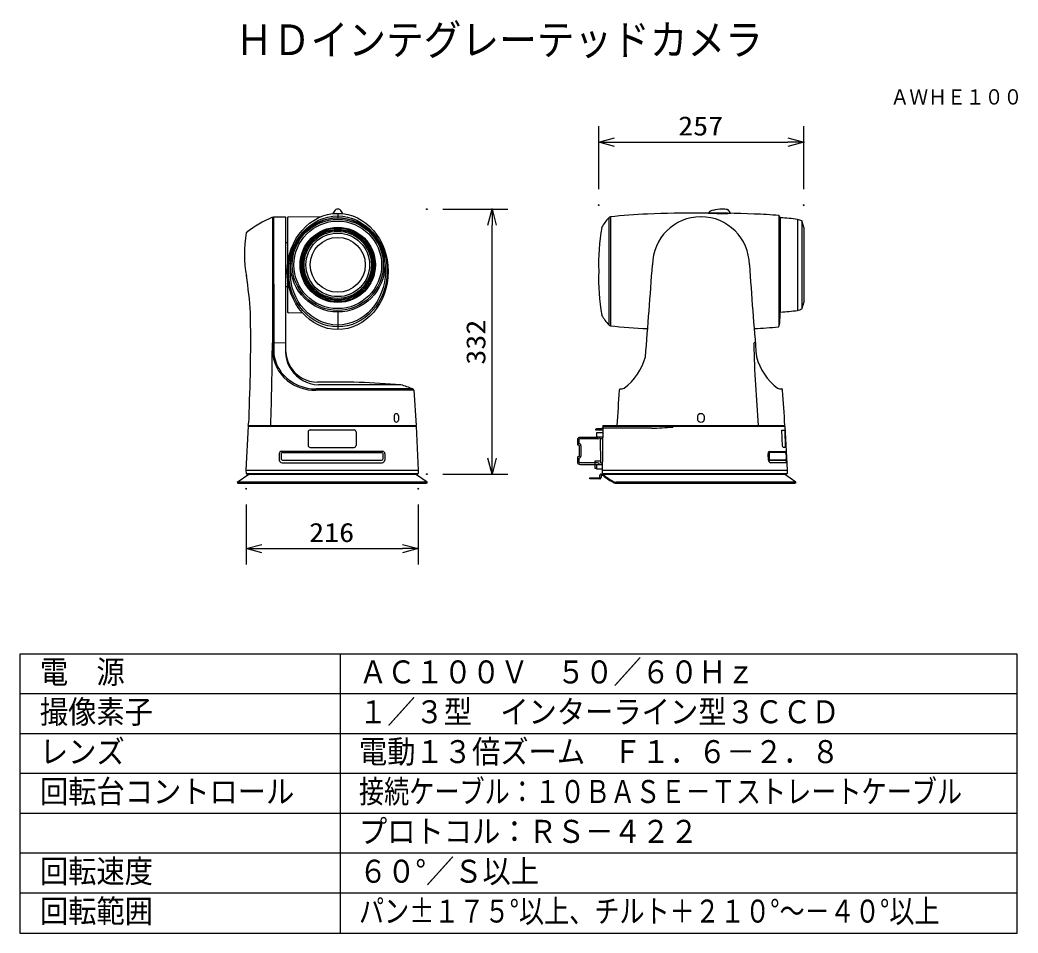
# Model space of a CAD drawing. Units: millimetres, scale not verified. Extents: x -62 to 63, y -57 to 58.
import ezdxf
from ezdxf.enums import TextEntityAlignment as Align

# ---------------------------------------------------------------- set-up
doc = ezdxf.new("R2010")
doc.units = ezdxf.units.MM
doc.header["$LTSCALE"] = 0.191441
doc.header["$PDMODE"] = 32
doc.header["$PDSIZE"] = 0.0957
for name, color, linetype in [('0-0_GAIKEI', 1, 'Continuous'), ('0-1_TOUROKU', 3, 'Continuous'), ('0-2_MOJI1', 2, 'Continuous'), ('0-3_WAKU', 1, 'Continuous')]:
    doc.layers.add(name, color=color, linetype=linetype)
doc.styles.add('ＭＳ ゴシック', font='')
doc.styles.get('ＭＳ ゴシック').set_extended_font_data('MS Gothic')

# ---------------------------------------------------------------- blocks, each defined once
blk = doc.blocks.new('_OPEN30')
at = {"layer": '0-2_MOJI1', "color": 7}
blk.add_line((0, 0), (-1, 0), dxfattribs=at)
blk.add_lwpolyline([(-1, 0.26795), (0, 0), (-1, -0.26795)], dxfattribs=at)

msp = doc.modelspace()

# ---------------------------------------------------------------- linework, layer by layer
at = {"layer": '0-0_GAIKEI'}
for p, q in [((-30.8213, 32.9478), (-30.8382, 16.2651)), ((-30.7281, 32.9643), (-30.6934, 16.1548)), ((-22.6633, 33.4232), (-22.6633, 32.8696)), ((11.3296, 32.8795), (11.3296, 19.4233)), ((11.516, 32.9731), (11.516, 19.3296)), ((32.6504, 33.149), (32.6504, 19.3296)), ((32.8013, 32.8111), (32.8013, 21.1045)), ((34.9832, 32.6585), (34.9758, 21.2487)), ((35.5102, 32.4724), (35.5102, 21.4348)), ((-22.6633, 21.05), (-22.6633, 18.8461)), ((-30.8507, 17.1649), (-29.2081, 17.2396)), ((-13.2476, 11.3915), (-25.3797, 11.3915)), ((-14.7501, 11.9098), (-25.0904, 11.9098)), ((-13.137, 11.2219), (-25.405, 11.2219)), ((-15.5894, 8.0296), (-15.5894, 7.4863)), ((-15.0475, 8.0296), (-15.0475, 7.4863)), ((22.4524, 7.9705), (22.4524, 7.5459)), ((23.2932, 7.9705), (23.2932, 7.5459)), ((-33.885, 6.7054), (-12.841, 6.7054)), ((-33.877, 6.8072), (-12.833, 6.8072)), ((10.5586, 6.7054), (33.4032, 6.7054)), ((16.6537, 6.4595), (10.5586, 6.4595)), ((-26.3728, 6.0095), (-26.3728, 4.3034)), ((-26.1177, 6.2562), (-20.6074, 6.2562)), ((-20.3524, 6.0095), (-20.3524, 4.3034)), ((7.3835, 5.033), (7.3835, 4.498)), ((7.5615, 5.033), (7.5615, 4.5234)), ((9.93, 5.3132), (7.6718, 5.3132)), ((9.93, 5.1349), (7.6718, 5.1349)), ((33.3703, 6.2274), (33.445, 4.0578)), ((-26.1177, 4.0567), (-20.6074, 4.0567)), ((7.6208, 4.334), (7.5022, 4.3285)), ((7.6804, 4.5156), (7.5657, 4.5149)), ((7.6208, 4.3196), (7.6208, 2.9273)), ((7.8082, 4.2689), (7.8082, 2.9786)), ((-29.9974, 3.2672), (-29.9974, 2.4781)), ((-29.7344, 3.2883), (-29.7344, 2.605)), ((-29.7262, 3.5729), (-17.0252, 3.5729)), ((-29.6043, 3.4284), (-17.1471, 3.4284)), ((-17.017, 3.2883), (-17.017, 2.605)), ((-16.754, 3.2672), (-16.754, 2.4781)), ((7.3835, 2.7492), (7.3835, 2.2227)), ((7.5615, 2.7324), (7.5615, 2.2312)), ((7.5657, 2.7284), (7.6932, 2.7324)), ((31.3327, 2.4781), (31.282, 3.2672)), ((31.3338, 3.3133), (31.3421, 2.601)), ((31.4288, 3.2881), (31.4371, 2.6262)), ((31.4541, 3.5683), (33.5636, 3.5683)), ((33.5316, 3.4702), (31.4862, 3.4791)), ((33.4897, 3.4277), (31.4943, 3.4364)), ((33.5316, 3.4702), (33.5636, 3.5683)), ((-29.6409, 2.1295), (-17.0765, 2.1295)), ((-29.5899, 2.469), (-17.1693, 2.469)), ((9.9218, 2.1124), (7.6718, 2.1124)), ((7.7135, 1.9343), (9.9856, 1.9343)), ((33.5233, 2.4264), (31.4943, 2.4352)), ((33.5316, 2.469), (31.5026, 2.4778)), ((33.6419, 2.1295), (31.6131, 2.1295)), ((33.5233, 2.4264), (33.6419, 2.1295)), ((-34.1663, 1.2038), (-12.5597, 1.2038)), ((-34.1494, 0.7967), (-12.5767, 0.7967)), ((10.3543, 0.7033), (10.5071, 0.7033)), ((10.5079, 0.7967), (33.6675, 0.7967)), ((10.5114, 1.2038), (33.6845, 1.2038)), ((10.5586, 0.7033), (33.5657, 0.7033)), ((-11.456, -0.3068), (-35.27, -0.3068)), ((34.7882, -0.3068), (12.2563, -0.3068)), ((12.2563, -0.3068), (12.2563, -0.4343))]:
    msp.add_line(p, q, dxfattribs=at)
at = {"layer": '0-0_GAIKEI', "color": 7}
for p, q in [((-30.7281, 32.9643), (-29.2081, 32.9898)), ((-29.2081, 32.9898), (-29.2081, 16.0245)), ((-28.9531, 32.8625), (-28.9531, 21.0446)), ((-28.8516, 32.9642), (-24.6932, 33.0367)), ((32.8527, 32.8625), (32.8013, 32.8111)), ((35.7562, 31.6656), (35.7562, 22.2415)), ((-28.9531, 29.704), (-29.2081, 29.704)), ((-28.9531, 24.2031), (-29.2081, 24.2031)), ((-27.0715, 20.9139), (-28.8516, 20.9515)), ((32.8527, 21.0446), (32.8013, 21.0961)), ((-13.137, 11.2219), (-12.8484, 6.8072)), ((-12.841, 6.7054), (-12.5597, 1.2038)), ((10.5595, 6.8072), (10.5071, 0.7033)), ((10.5595, 6.8072), (33.3959, 6.8072)), ((-35.27, -0.3068), (-33.8257, 0.7033)), ((-34.0475, 0.7033), (-12.6786, 0.7033)), ((-11.456, -0.3068), (-12.9003, 0.7033)), ((-12.5767, 0.7967), (-12.6786, 0.7033)), ((-12.5597, 1.2038), (-12.5767, 0.7967)), ((34.7882, -0.3068), (33.3439, 0.7033)), ((-35.27, -0.3068), (-35.1767, -0.4343)), ((-35.1767, -0.4343), (-11.5493, -0.4343)), ((-11.456, -0.3068), (-11.5493, -0.4343)), ((12.2563, -0.4343), (34.6949, -0.4343)), ((34.7882, -0.3068), (34.6949, -0.4343))]:
    msp.add_line(p, q, dxfattribs=at)
for points in [[(-33.885, 6.7054), (-34.1663, 1.2038), (-34.1494, 0.7967), (-34.0475, 0.7033)], [(33.4032, 6.7054), (33.6845, 1.2038), (33.6675, 0.7967), (33.5657, 0.7033)]]:
    msp.add_lwpolyline(points, dxfattribs=at)
at = {"layer": '0-0_GAIKEI'}
for points in [[(10.5499, 6.2042), (9.7011, 6.2042), (9.7011, 6.3578), (9.803, 6.4505), (10.4564, 6.4505), (10.5586, 6.5524)], [(10.5468, 5.3304), (9.803, 5.3304), (9.803, 5.9161), (10.5518, 5.9161)], [(10.5411, 5.118), (10.2558, 5.118), (10.2782, 2.1082), (10.5191, 2.1082)], [(33.5487, 4.0567), (33.171, 4.0608), (33.1072, 4.2182), (33.0143, 6.2274), (33.4277, 6.2274)], [(9.803, 1.4169), (9.6246, 1.4169), (9.6246, 2.3668), (10.2763, 2.3668)], [(10.4904, 1.3316), (9.803, 1.3316), (9.803, 1.9171), (10.5175, 1.9171)], [(10.1932, 0.0999), (8.954, 0.0999), (8.954, 0.2614), (10.1932, 0.2614), (10.1932, 0.551)], [(10.5993, 0.5416), (10.3543, 0.5416), (10.3459, 0.2701)]]:
    msp.add_lwpolyline(points, dxfattribs=at)
for radius in [5.9098, 5.7131, 5.4925, 4.718, 4.6074, 4.4547, 4.3698, 4.2166, 3.9878, 3.444]:
    msp.add_circle((-22.6594, 26.9598), radius, dxfattribs=at)
at = {"layer": '0-0_GAIKEI', "color": 7}
for centre, radius, start, end in [((-21.8786, 32.7875), 1.5148, 133.30213, 156.68666), ((-22.6586, 33.357), 0.5925, 64.08265, 115.91735), ((-23.4386, 32.7875), 1.5148, 23.31334, 46.69787), ((24.5247, 32.874), 0.9354, 96.77526, 140.13025), ((25.5624, 29.3655), 4.5841, 90.45404, 104.84053), ((25.5824, 30.8669), 3.0831, 78.66988, 91.04801), ((25.973, 33.1599), 0.7611, 64.68848, 73.58414), ((25.0063, 32.66), 1.7551, 25.77472, 42.59356), ((-25.611, 20.477), 13.5155, 112.67527, 129.13061), ((-28.8587, 32.8698), 0.0946, 85.66915, 184.41126), ((15.8369, 28.6235), 6.1991, 136.64195, 150.8818), ((11.525, 32.7229), 0.2504, 92.04945, 141.29072), ((17.3892, -13.1761), 46.5215, 91.48031, 97.25277), ((21.9662, -95.0433), 128.5031, 89.59766, 92.57745), ((22.8694, 26.9099), 6.08, 90.16955, 179.3876), ((23.7709, -95.0433), 128.5031, 87.42255, 90.40234), ((22.8678, 26.9099), 6.08, 0.6124, 89.83045), ((28.3353, -14.1609), 47.5063, 84.78852, 88.53522), ((32.3181, 32.7979), 0.4834, 1.55806, 46.57423), ((31.4253, 6.8661), 26.0356, 82.16204, 86.85712), ((33.5983, 27.8978), 4.958, 67.31755, 73.77969), ((38.4579, 26.9906), 28.4141, 170.54795, 181.6924), ((32.4833, 31.1086), 3.3199, 9.65854, 24.25366), ((-19.5706, 28.3567), 14.8009, 169.8656, 190.93695), ((-674.1346, 74.0264), 692.5246, 355.14647, 356.10421), ((719.8718, 74.0264), 692.5246, 183.89579, 184.85353), ((-80.7956, 18.1666), 47.2712, 3.36712, 9.06794), ((38.4579, 25.3122), 28.4141, 178.3076, 189.45205), ((33.5983, 26.0093), 4.958, 286.22031, 292.68245), ((32.4833, 22.7985), 3.3199, 335.74634, 350.34146), ((-228.2528, 17.3568), 194.6799, 357.38525, 1.0555), ((-28.8378, 21.0684), 0.1177, 191.68103, 263.26893), ((15.8369, 23.6793), 6.1991, 209.1182, 223.35805), ((22.7052, 20.8094), 10.1004, 353.569, 1.67417), ((31.4253, 47.041), 26.0356, 273.14288, 277.83796), ((11.525, 19.5798), 0.2504, 218.70928, 267.95055), ((17.3892, 65.4789), 46.5215, 262.74723, 268.51969), ((25.8982, 95.0862), 76.2025, 272.77292, 275.03103), ((32.5506, 19.279), 0.1061, 286.5099, 348.22317), ((31.007, 19.8215), 1.7415, 341.09865, 355.40226), ((-24.7297, 16.4748), 4.4853, 183.16586, 212.09777), ((8.9693, 17.2599), 7.1741, 306.62629, 345.24515), ((36.7679, 17.2599), 7.1741, 194.75485, 233.37371), ((-25.1436, 16.2712), 4.0268, 212.77324, 268.94226), ((-23.4115, -94.9208), 107.1811, 85.36479, 90.96568), ((-17.3124, 2.0883), 10.1524, 66.39833, 75.3306), ((-13.3926, 11.176), 0.2597, 10.16751, 56.0493), ((12.8162, 11.2176), 0.1952, 110.21152, 178.73904), ((12.8267, 12.3005), 0.9031, 265.04815, 298.03245), ((32.9104, 12.3005), 0.9031, 241.96755, 274.95185), ((32.9209, 11.2176), 0.1952, 1.26096, 69.78848), ((625.4535, -29.8478), 614.207, 176.16599, 176.57863), ((-579.7164, -29.8478), 614.207, 3.42137, 3.83401), ((-41.9981, 8.138), 8.2294, 350.6937, 2.34989), ((15.026, 5.65), 6.7596, 229.08945, 241.26865), ((12.2412, 0.3307), 0.7652, 232.62411, 271.13524)]:
    msp.add_arc(centre, radius, start, end, dxfattribs=at)
at = {"layer": '0-0_GAIKEI'}
for centre, radius, start, end in [((25.6552, 71.2536), 37.8419, 267.20676, 271.41078), ((-530.3229, 21.6257), 499.4921, 358.29995, 359.4883), ((29.6223, 17.0463), 0.1443, 64.47113, 193.98082), ((224.0607, 22.904), 194.6675, 181.7346, 184.74311), ((-25.9151, 16.3018), 4.9231, 180.42648, 231.26061), ((-26.0811, 16.3092), 4.6149, 181.91761, 223.79965), ((-25.4644, 16.0319), 3.7488, 177.01509, 215.83759), ((-24.9359, 16.1693), 4.2624, 213.17486, 267.9232), ((-25.3961, 16.9313), 5.5398, 223.53989, 270.17051), ((-25.4476, 16.9186), 5.6969, 231.47541, 270.42854), ((-15.3184, 8.0131), 0.2715, 3.48555, 176.51445), ((22.6982, 7.9795), 0.2459, 130.75483, 182.08298), ((22.6982, 7.5369), 0.2459, 177.91702, 229.24517), ((22.8728, 7.7512), 0.5331, 51.04296, 128.95704), ((23.0474, 7.9795), 0.2459, 357.91702, 49.24517), ((23.0474, 7.5369), 0.2459, 310.75483, 2.08298), ((-15.3184, 7.5028), 0.2715, 183.48555, 356.51445), ((13.3612, 94.335), 87.9371, 272.14578, 273.92414), ((22.8728, 7.7652), 0.5331, 231.04296, 308.95704), ((-26.1187, 6.0019), 0.2542, 89.78555, 178.29447), ((-20.6065, 6.0019), 0.2542, 1.70553, 90.21445), ((7.6663, 5.0305), 0.2827, 88.87201, 179.49067), ((7.6602, 5.0368), 0.0988, 83.25986, 182.20195), ((9.9189, 5.4295), 0.2947, 272.16022, 338.57402), ((-26.1187, 4.3109), 0.2542, 181.70553, 270.21445), ((-20.6065, 4.3109), 0.2542, 269.78555, 358.29447), ((7.5437, 4.4838), 0.1608, 174.92096, 255.06308), ((7.6497, 4.3432), 0.175, 334.86842, 79.91774), ((-29.6953, 3.2708), 0.3021, 89.39268, 180.68751), ((-29.5716, 2.6333), 0.1653, 189.86981, 263.62276), ((-29.5492, 3.2607), 0.1873, 129.11767, 171.51595), ((-29.6043, 3.3284), 0.1, 90, 129.11767), ((-17.1798, 2.6333), 0.1653, 276.37724, 350.13019), ((-17.1471, 3.3284), 0.1, 50.88233, 90), ((-17.2022, 3.2607), 0.1873, 8.48405, 50.88233), ((-17.0561, 3.2708), 0.3021, 359.31249, 90.60732), ((7.5378, 2.7653), 0.1552, 69.84124, 185.95768), ((7.5377, 2.9465), 0.2724, 308.16337, 6.76652), ((31.54, 3.3194), 0.2633, 109.05094, 191.44291), ((31.6238, 3.1998), 0.3114, 116.22796, 158.61891), ((31.6321, 2.7145), 0.3114, 201.38109, 243.74235), ((31.6608, 3.2743), 0.2324, 135.76978, 176.61479), ((31.6691, 2.6399), 0.2324, 183.38521, 224.23022), ((32.1082, 2.887), 1.4835, 343.63305, 21.37607), ((-29.6358, 2.4913), 0.3618, 182.08343, 269.19053), ((-17.1156, 2.4913), 0.3618, 270.80947, 357.91657), ((7.6796, 2.2284), 0.2961, 179.47597, 276.57123), ((7.6804, 2.2314), 0.1192, 184.14567, 265.85433), ((9.9189, 1.818), 0.2947, 21.42598, 87.83978), ((31.6889, 2.4776), 0.3562, 179.91172, 257.72712), ((10.3457, 0.5506), 0.1527, 89.94454, 183.37904), ((10.2013, 0.2462), 0.1465, 266.83981, 9.37694), ((15.9669, 7.1629), 8.4247, 229.60699, 240.17348), ((12.2587, 0.4954), 0.8022, 233.06674, 269.83372)]:
    msp.add_arc(centre, radius, start, end, dxfattribs=at)
at = {"layer": '0-0_GAIKEI', "color": 7}
msp.add_ellipse((-22.6633, 26.1346), major_axis=(0, 7.2885), ratio=0.866747, dxfattribs=at)
at = {"layer": '0-0_GAIKEI'}
for major_axis, ratio in [((0, -6.9573), 0.888065), ((0, -6.7201), 0.888484)]:
    msp.add_ellipse((-22.6633, 26.1346), major_axis=major_axis, ratio=ratio, dxfattribs=at)
at = {"layer": '0-1_TOUROKU'}
for p, q in [((-9.5044, 33.9495), (-1.3183, 33.9495)), ((-3.3183, 2.7033), (-3.3183, 31.9495)), ((-9.5044, 0.7033), (-1.3183, 0.7033)), ((-34.1611, -3.12), (-34.1611, -10.6401)), ((-12.5611, -3.12), (-12.5611, -10.6401)), ((-32.1611, -8.6401), (-14.5611, -8.6401))]:
    msp.add_line(p, q, dxfattribs=at)
at = {"layer": '0-2_MOJI1', "color": 3}
for p, q in [((10.0562, 36.448), (10.0562, 44.356)), ((35.7562, 36.448), (35.7562, 44.356)), ((12.0562, 42.356), (33.7562, 42.356))]:
    msp.add_line(p, q, dxfattribs=at)
at = {"layer": '0-2_MOJI1', "color": 7}
for p in [(-11.5044, 33.9495), (-3.3183, 33.9495), (-11.5044, 0.7033), (-34.1611, -1.12), (-12.5611, -1.12), (-12.5611, -8.6401)]:
    msp.add_point(p, dxfattribs=at)
at = {"layer": '0-3_WAKU', "color": 4}
for p, q in [((-62.5, -21.858), (-62.5, -56.858)), ((62.5, -21.858), (-62.5, -21.858)), ((-22.2944, -56.858), (-22.2944, -21.858)), ((62.5, -56.858), (62.5, -21.858)), ((-62.5, -56.858), (62.5, -56.858))]:
    msp.add_line(p, q, dxfattribs=at)
at = {"layer": '0-3_WAKU'}
for p, q in [((62.5, -26.858), (-62.5, -26.858)), ((62.5, -31.858), (-62.5, -31.858)), ((62.5, -36.858), (-62.5, -36.858)), ((62.5, -41.858), (-62.5, -41.858)), ((62.5, -46.858), (-62.5, -46.858)), ((62.5, -51.858), (-62.5, -51.858))]:
    msp.add_line(p, q, dxfattribs=at)
at = {"layer": '0-3_WAKU', "color": 7}
for p in [(35.7562, 42.356), (10.0562, 34.448), (35.7562, 34.448)]:
    msp.add_point(p, dxfattribs=at)

# ---------------------------------------------------------------- block references
at = {"layer": '0-1_TOUROKU', "xscale": 2, "yscale": 2}
for p, rotation in [((-3.3183, 33.9495), 90), ((-3.3183, 0.7033), 270), ((-34.1611, -8.6401), 180)]:
    msp.add_blockref('_OPEN30', p, dxfattribs=dict(at, rotation=rotation))
msp.add_blockref('_OPEN30', (-12.5611, -8.6401), dxfattribs=at)
at = {"layer": '0-2_MOJI1', "xscale": 2, "yscale": 2, "rotation": 180}
msp.add_blockref('_OPEN30', (10.0562, 42.356), dxfattribs=at)
at = {"layer": '0-2_MOJI1', "xscale": 2, "yscale": 2}
msp.add_blockref('_OPEN30', (35.7562, 42.356), dxfattribs=at)

# ---------------------------------------------------------------- texts
at = {"layer": '0-1_TOUROKU', "color": 1, "style": 'ＭＳ ゴシック', "width": 0.9}
msp.add_text('ＡＷＨＥ１００', height=1.924, dxfattribs=at).set_placement((46.6333, 46.4879), align=Align.BOTTOM_LEFT)
at = {"layer": '0-1_TOUROKU', "style": 'ＭＳ ゴシック', "width": 1.15}
msp.add_text('332', height=2.406, rotation=90, dxfattribs=at).set_placement((-3.4279, 14.4392), align=Align.BOTTOM_LEFT)
msp.add_text('216', height=2.406, dxfattribs=at).set_placement((-26.2483, -8.5305), align=Align.BOTTOM_LEFT)
at = {"layer": '0-2_MOJI1', "style": 'ＭＳ ゴシック'}
for s, height, width, p in [('ＨＤインテグレーテッドカメラ', 3.848, 0.9, (-35.5, 52.1178)), ('電\u3000源', 2.887, 0.9, (-60, -26.4131)), ('ＡＣ１００Ｖ\u3000５０／６０Ｈｚ', 2.887, 0.9, (-20, -26.4131)), ('撮像素子', 2.887, 0.9, (-60, -31.4131)), ('１／３型\u3000インターライン型３ＣＣＤ', 2.887, 0.9, (-20, -31.4131)), ('レンズ', 2.887, 0.9, (-60, -36.4131)), ('電動１３倍ズーム\u3000Ｆ１．６－２．８', 2.887, 0.9, (-20, -36.4131)), ('回転台コントロール', 2.887, 0.9, (-60, -41.4131)), ('接続ケーブル：１０ＢＡＳＥ－Ｔストレートケーブル', 2.887, 0.8, (-20, -41.4131)), ('プロトコル：ＲＳ－４２２', 2.887, 0.9, (-20, -46.4131)), ('回転速度', 2.887, 0.9, (-60, -51.4131)), ('６０°／Ｓ以上', 2.887, 0.9, (-20, -51.4131)), ('回転範囲', 2.887, 0.9, (-60, -56.4131)), ('パン±１７５°以上、チルト＋２１０°～－４０°以上', 2.887, 0.8, (-20, -56.4131))]:
    msp.add_text(s, height=height, dxfattribs=dict(at, width=width)).set_placement(p, align=Align.BOTTOM_LEFT)
at = {"layer": '0-2_MOJI1', "color": 3, "style": 'ＭＳ ゴシック', "width": 1.15}
msp.add_text('257', height=2.406, dxfattribs=at).set_placement((20.019, 42.4656), align=Align.BOTTOM_LEFT)

doc.saveas('drawing.dxf')
